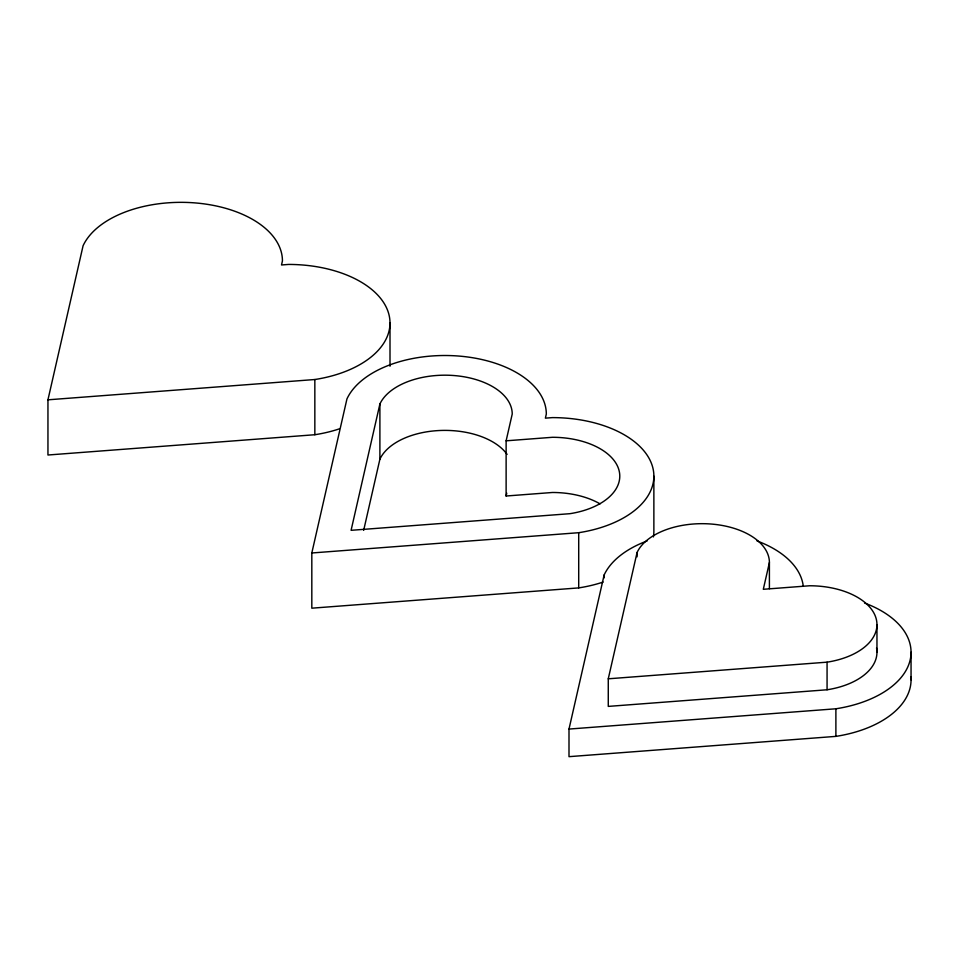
<?xml version="1.0" encoding="UTF-8"?>
<svg xmlns="http://www.w3.org/2000/svg" width="959" height="959" viewBox="0 0 959 959"><rect width="100%" height="100%" fill="white"/><g stroke="black" fill="none" stroke-linecap="round" stroke-linejoin="round"><path stroke-width="1.44" d="M47.95 399.819L83.085 245.732A101.402 58.547 0 0 1 194.269 202.84A101.402 58.547 0 0 1 282.437 260.884L281.514 264.972L288.599 264.432A101.402 58.547 0 0 1 389.126 315.331A101.402 58.547 0 0 1 314.84 379.524L47.95 399.819L47.95 455.01L314.84 434.727A101.402 58.547 0 0 0 339.294 428.877M311.819 552.983L346.954 398.896A101.402 58.547 0 0 1 458.15 356.005A101.402 58.547 0 0 1 546.318 414.048L545.383 418.148L552.468 417.609A101.402 58.547 0 0 1 653.007 468.507A101.402 58.547 0 0 1 578.709 532.701L311.819 552.983L311.819 608.186L578.709 587.903A101.402 58.547 0 0 0 603.163 582.053M506.124 440.816L512.226 414.048A67.31 38.863 0 0 0 453.691 375.52A67.31 38.863 0 0 0 379.896 403.991L351.09 530.315L569.886 513.688A67.31 38.863 0 0 0 619.202 471.073A67.31 38.863 0 0 0 552.468 437.292L506.124 440.816L506.124 496.007L552.468 492.482A67.31 38.863 0 0 1 600.058 503.871M363.665 530.339L379.896 459.193L379.896 403.991M506.124 496.007L506.76 493.19M910.942 677.066A101.402 58.547 0 0 1 835.888 736.38L568.999 756.663L568.999 729.068L604.134 574.98A101.402 58.547 0 0 1 647.157 540.924M876.538 647.888A67.31 38.863 0 0 1 827.066 689.773L608.27 706.399L608.27 678.804L637.076 552.48A67.31 38.863 0 0 1 710.871 524.01A67.31 38.863 0 0 1 769.406 562.537L769.406 588.682M769.406 562.537L763.304 589.294L809.648 585.769A67.31 38.863 0 0 1 876.382 619.562A67.31 38.863 0 0 1 827.066 662.166L608.27 678.804M568.999 729.068L835.888 708.785A101.402 58.547 0 0 0 909.827 661.29A101.402 58.547 0 0 0 864.574 603.019M911.05 652.228L911.05 679.835M876.958 624.633L876.958 652.228M835.888 708.785L835.888 736.38M827.066 662.166L827.066 689.773M653.87 476.155L653.87 531.346A101.402 58.547 0 0 1 653.415 536.908M637.076 552.48L637.076 556.831M604.134 574.98L604.134 577.881M578.709 532.701L578.709 587.903M390.001 322.979L390.001 366.242M314.84 379.524L314.84 434.727M379.896 459.193A67.31 38.863 0 0 1 440.505 430.471A67.31 38.863 0 0 1 507.095 454.374M757.011 540.924A101.402 58.547 0 0 1 803.234 585.973"/></g></svg>
